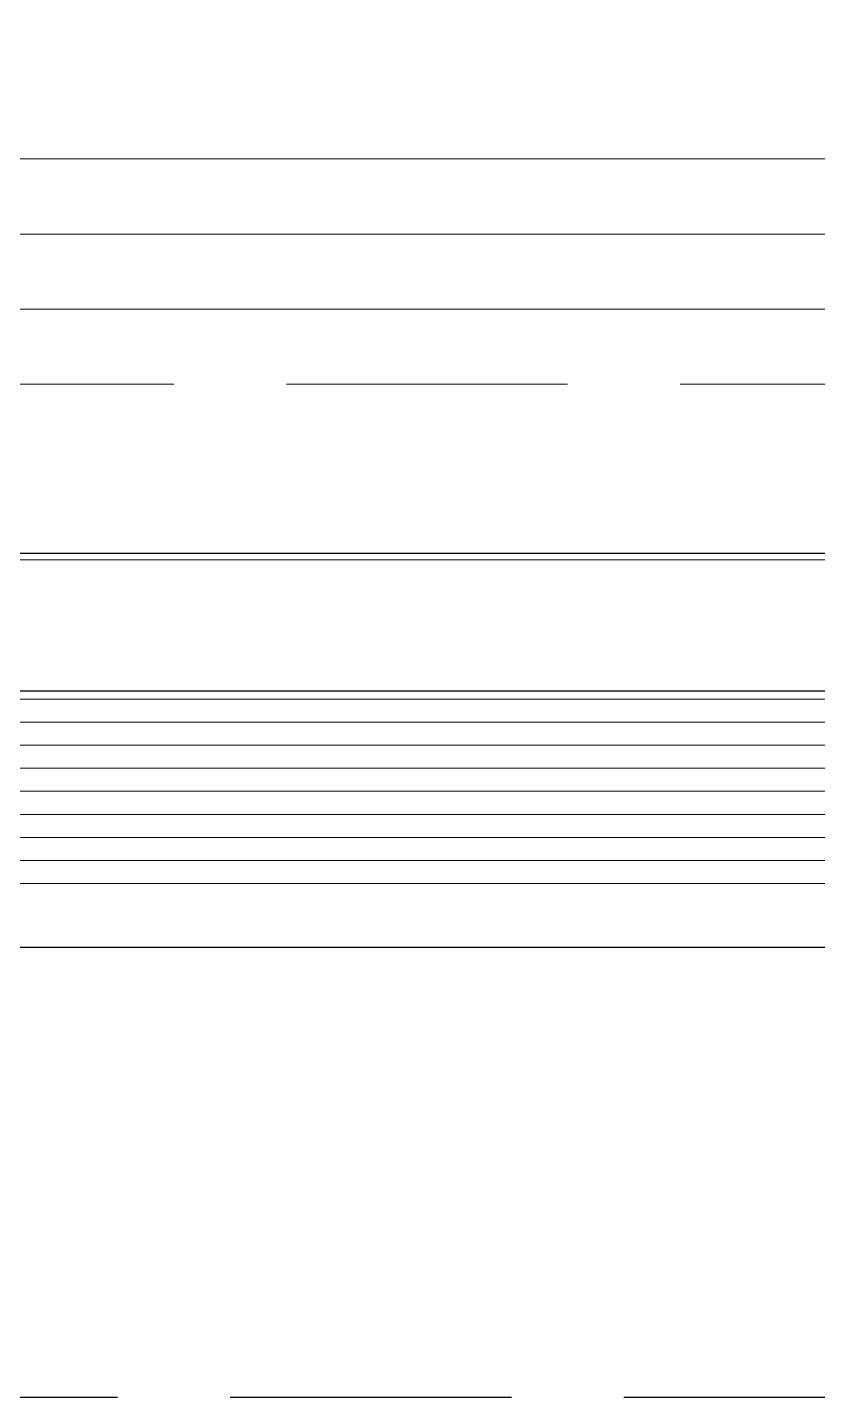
# Model space of a CAD drawing. Extents: x 5031545 to 5313844, y -886381 to -283477.
# Drawn here: x 5082883 to 5083586, y -791237 to -790020 of the extents above; entities that cross this region are included whole.
import ezdxf

# ---------------------------------------------------------------- set-up
doc = ezdxf.new("R2010")
doc.units = 0
doc.header["$LTSCALE"] = 1000
doc.header["$MEASUREMENT"] = 0
doc.linetypes.add('DASH', pattern=[0.35, 0.25, -0.1])
doc.layers.get('0').update_dxf_attribs({"linetype": 'CONTINUOUS'})
for name, color, linetype in [('!!电气', 1, 'CONTINUOUS'), ('卫生间', 6, 'CONTINUOUS'), ('看线', 185, 'CONTINUOUS')]:
    doc.layers.add(name, color=color, linetype=linetype)
for name, color, linetype, lineweight in [('平面-栏杆', 56, 'CONTINUOUS', 15), ('平面-看线', 252, 'CONTINUOUS', 15), ('平面-空调预留孔', 252, 'CONTINUOUS', 15)]:
    doc.layers.add(name, color=color, linetype=linetype, lineweight=lineweight)

# ---------------------------------------------------------------- blocks, each defined once
blk = doc.blocks.new('gdgdgdrgdfsfs')
at = {"layer": '平面-空调预留孔', "color": 252}
for p, q in [((703030, 763961.6), (701455, 763961.6)), ((703023.9, 763845.2), (701461.2, 763845.2)), ((703023.9, 763844.9), (701461.2, 763844.9)), ((703023.9, 763837.8), (701461.2, 763837.8)), ((703026.2, 763817.3), (701458.9, 763817.3)), ((703026.2, 763796.9), (701458.9, 763796.9)), ((703026.2, 763776.4), (701458.9, 763776.4)), ((703026.2, 763756), (701458.9, 763756)), ((703026.2, 763735.5), (701458.9, 763735.5)), ((703026.2, 763715), (701458.9, 763715)), ((703026.2, 763694.6), (701458.9, 763694.6)), ((703026.2, 763674.1), (701458.9, 763674.1))]:
    blk.add_line(p, q, dxfattribs=at)
blk = doc.blocks.new('BFBTCSD')
at = {"layer": '卫生间', "color": 252, "linetype": 'DASH'}
blk.add_lwpolyline([(706816.6, 673857.2), (705216.6, 673857.2), (705216.6, 672657.2), (684016.6, 672657.2), (684016.6, 673857.2), (681416.6, 673857.2), (681416.6, 683557.2), (683216.6, 683557.2), (683216.6, 684557.2), (689716.6, 684557.2), (689716.6, 689157.2), (698116.6, 689157.2), (698116.6, 684657.2), (697816.6, 684657.2), (697816.6, 683557.2), (699116.6, 683557.2), (699116.6, 684557.2), (706016.6, 684557.2), (706016.6, 683557.2), (706816.6, 683557.2)], dxfattribs=at)
blk = doc.blocks.new('A$C146474E2')
at = {"layer": '平面-栏杆', "color": 252}
for points in [[(8150, 33.3), (3650, 33.3)], [(8150, -33.3), (3650, -33.3)]]:
    blk.add_lwpolyline(points, dxfattribs=at)
at = {"layer": '平面-看线', "color": 252}
blk.add_lwpolyline([(8150, 100), (3650, 100)], dxfattribs=at)
at = {"layer": '平面-看线', "color": 252, "linetype": 'DASH'}
blk.add_lwpolyline([(8150, -100), (3650, -100)], dxfattribs=at)
at = {"layer": '看线', "color": 252, "ltscale": 0.5}
for points in [[(3700, -250), (8150, -250)], [(6150, -250), (6150, -600), (8150, -600), (8150, -250)]]:
    blk.add_lwpolyline(points, dxfattribs=at)
at = {"color": 252}
blk.add_blockref('BFBTCSD', (-682416.6, -673657.2), dxfattribs=at)
at = {"layer": '平面-空调预留孔', "color": 252, "xscale": -1}
blk.add_blockref('gdgdgdrgdfsfs', (709392.5, -764217.6), dxfattribs=at)

msp = doc.modelspace()

# ---------------------------------------------------------------- block references
at = {"layer": '!!电气', "color": 2}
msp.add_blockref('A$C146474E2', (5075913.5, -790236.7), dxfattribs=at)

doc.saveas('drawing.dxf')
